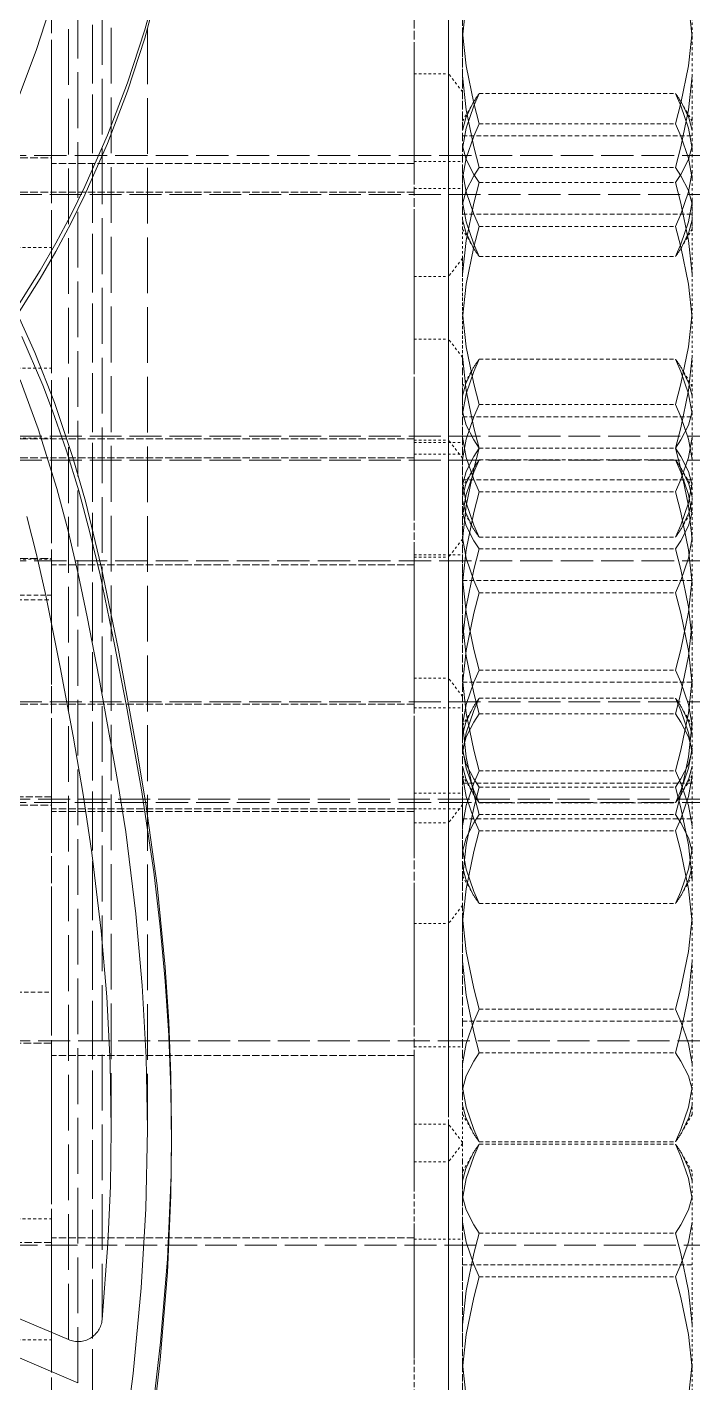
# Model space of a CAD drawing. Header units: millimetres. Extents: x 2647 to 34760, y 2046 to 24755.
# Drawn here: x 14331.7 to 14359.2, y 11528.2 to 11584.2 of the extents above; entities that cross this region are included whole.
import ezdxf

# ---------------------------------------------------------------- set-up
doc = ezdxf.new("R2010")
doc.units = ezdxf.units.MM
doc.linetypes.add('DASHED', pattern=[15, 12, -3])

# ---------------------------------------------------------------- blocks, each defined once
blk = doc.blocks.new('A$C637D7238')
at = {"color": 7, "linetype": 'DASHED', "lineweight": 13, "ltscale": 0.464721}
for p, q in [((198.301, 1132.197), (198.301, 1411.03)), ((213.301, 1132.197), (213.301, 1411.03))]:
    blk.add_line(p, q, dxfattribs=at)
at = {"color": 7, "linetype": 'DASHED', "lineweight": 13, "ltscale": 0.19221}
for p, q in [((200.769, 1176.542), (200.769, 1291.867)), ((202.269, 1176.521), (202.269, 1291.847))]:
    blk.add_line(p, q, dxfattribs=at)
at = {"color": 7, "linetype": 'DASHED', "lineweight": 13, "ltscale": 0.192253}
blk.add_line((200.394, 1168.654), (200.394, 1284.006), dxfattribs=at)
at = {"color": 7, "linetype": 'DASHED', "lineweight": 13, "ltscale": 0.192257}
blk.add_line((199.004, 1167.83), (199.004, 1283.184), dxfattribs=at)
at = {"color": 7, "linetype": 'DASHED', "lineweight": 13, "ltscale": 0.192265}
blk.add_line((199.392, 1166.038), (199.392, 1281.397), dxfattribs=at)
at = {"color": 7, "linetype": 'DASHED', "lineweight": 13, "ltscale": 0.192268}
blk.add_line((199.998, 1165.122), (199.998, 1280.483), dxfattribs=at)
at = {"color": 7, "linetype": 'DASHED', "lineweight": 13, "ltscale": 0.192269}
blk.add_line((199.99, 1164.997), (199.99, 1280.358), dxfattribs=at)
at = {"color": 7, "linetype": 'DASHED', "lineweight": 13, "ltscale": 0.093789}
blk.add_line((198.301, 1238.476), (198.301, 1182.203), dxfattribs=at)
at = {"color": 7, "linetype": 'DASHED', "lineweight": 13, "ltscale": 0.030065}
for p, q in [((213.301, 1213.774), (213.301, 1231.813)), ((214.725, 1213.774), (214.725, 1231.813)), ((214.725, 1211.813), (214.725, 1229.852)), ((214.725, 1191.173), (214.725, 1209.212)), ((214.725, 1189.212), (214.725, 1207.251)), ((213.301, 1177.148), (213.301, 1195.187)), ((214.725, 1177.148), (214.725, 1195.187)), ((214.725, 1175.187), (214.725, 1193.226))]:
    blk.add_line(p, q, dxfattribs=at)
at = {"color": 7, "linetype": 'DASHED', "lineweight": 13, "ltscale": 0.02781}
for p, q in [((215.301, 1214.377), (215.301, 1231.063)), ((215.301, 1177.751), (215.301, 1194.437))]:
    blk.add_line(p, q, dxfattribs=at)
at = {"color": 7, "linetype": 'DASHED', "lineweight": 13, "ltscale": 0.002659}
for p, q in [((215.301, 1223.516), (215.301, 1221.92)), ((224.801, 1223.516), (224.801, 1221.92))]:
    blk.add_line(p, q, dxfattribs=at)
at = {"color": 7, "linetype": 'DASHED', "lineweight": 13, "ltscale": 0.010101}
for p, q in [((215.301, 1215.86), (215.301, 1221.92)), ((224.801, 1215.86), (224.801, 1221.92)), ((224.801, 1193.259), (224.801, 1199.319)), ((215.301, 1179.233), (215.301, 1185.294)), ((224.801, 1179.233), (224.801, 1185.294))]:
    blk.add_line(p, q, dxfattribs=at)
at = {"color": 7, "linetype": 'DASHED', "lineweight": 13, "ltscale": 0.002374}
for p, q in [((213.301, 1220.197), (214.725, 1220.197)), ((213.301, 1211.813), (214.725, 1211.813)), ((213.301, 1209.212), (214.725, 1209.212)), ((213.301, 1205.042), (214.725, 1205.042)), ((213.301, 1200.197), (214.725, 1200.197)), ((213.301, 1195.187), (214.725, 1195.187)), ((213.301, 1189.212), (214.725, 1189.212)), ((213.301, 1185.042), (214.725, 1185.042)), ((213.301, 1176.739), (214.725, 1176.739)), ((213.301, 1175.187), (214.725, 1175.187))]:
    blk.add_line(p, q, dxfattribs=at)
at = {"color": 7, "linetype": 'DASHED', "lineweight": 13, "ltscale": 0.03195}
for p, q in [((214.725, 1201.027), (214.725, 1220.197)), ((214.725, 1185.872), (214.725, 1205.042)), ((214.725, 1185.042), (214.725, 1204.213)), ((214.725, 1157.569), (214.725, 1176.739)), ((214.725, 1156.739), (214.725, 1175.909))]:
    blk.add_line(p, q, dxfattribs=at)
at = {"color": 7, "linetype": 'DASHED', "lineweight": 13, "ltscale": 0.001576}
for p, q in [((215.301, 1219.447), (214.725, 1220.197)), ((215.301, 1208.462), (214.725, 1209.212)), ((215.301, 1204.292), (214.725, 1205.042)), ((215.301, 1200.947), (214.725, 1200.197)), ((215.301, 1194.437), (214.725, 1195.187)), ((215.301, 1185.792), (214.725, 1185.042)), ((215.301, 1175.989), (214.725, 1176.739)), ((215.301, 1175.937), (214.725, 1175.187))]:
    blk.add_line(p, q, dxfattribs=at)
at = {"color": 7, "linetype": 'DASHED', "lineweight": 13, "ltscale": 0.031951}
blk.add_line((214.725, 1200.197), (214.725, 1219.368), dxfattribs=at)
at = {"color": 7, "linetype": 'DASHED', "lineweight": 13, "ltscale": 0.013529}
for p, q in [((215.992, 1219.376), (224.109, 1219.376)), ((215.992, 1218.129), (224.109, 1218.129)), ((215.992, 1216.319), (224.109, 1216.319)), ((215.992, 1215.692), (224.109, 1215.692)), ((215.992, 1213.881), (224.109, 1213.881)), ((215.992, 1212.635), (224.109, 1212.635)), ((215.992, 1208.391), (224.109, 1208.391)), ((215.992, 1206.513), (224.109, 1206.513)), ((215.992, 1204.706), (224.109, 1204.706)), ((215.992, 1204.703), (224.109, 1204.703)), ((215.992, 1204.221), (224.109, 1204.221)), ((215.992, 1202.896), (224.109, 1202.896)), ((215.992, 1201.019), (224.109, 1201.019)), ((215.992, 1200.536), (224.109, 1200.536)), ((215.992, 1198.726), (224.109, 1198.726)), ((215.992, 1195.528), (224.109, 1195.528)), ((215.992, 1194.365), (224.109, 1194.365)), ((215.992, 1193.718), (224.109, 1193.718)), ((215.992, 1191.358), (224.109, 1191.358)), ((215.992, 1190.681), (224.109, 1190.681)), ((215.992, 1190.034), (224.109, 1190.034)), ((215.992, 1189.548), (224.109, 1189.548)), ((215.992, 1188.871), (224.109, 1188.871)), ((215.992, 1185.864), (224.109, 1185.864)), ((215.992, 1181.502), (224.109, 1181.502)), ((215.992, 1179.692), (224.109, 1179.692)), ((215.992, 1176.008), (224.109, 1176.008)), ((215.992, 1175.917), (224.109, 1175.917)), ((215.992, 1172.233), (224.109, 1172.233)), ((215.992, 1170.423), (224.109, 1170.423))]:
    blk.add_line(p, q, dxfattribs=at)
at = {"color": 7, "linetype": 'DASHED', "lineweight": 13, "ltscale": 0.001316}
for p, q in [((215.301, 1218.238), (215.696, 1218.921)), ((224.801, 1218.238), (224.406, 1218.921)), ((215.301, 1213.773), (215.696, 1213.089)), ((224.801, 1213.773), (224.406, 1213.089)), ((215.301, 1207.252), (215.696, 1207.936)), ((224.801, 1207.252), (224.406, 1207.936)), ((215.301, 1203.083), (215.696, 1203.766)), ((224.801, 1203.083), (224.406, 1203.766)), ((215.301, 1202.157), (215.696, 1201.473)), ((224.801, 1202.157), (224.406, 1201.473)), ((215.301, 1193.227), (215.696, 1193.911)), ((224.801, 1193.227), (224.406, 1193.911)), ((215.301, 1191.172), (215.696, 1190.488)), ((224.801, 1191.172), (224.406, 1190.488)), ((215.301, 1187.002), (215.696, 1186.318)), ((224.801, 1187.002), (224.406, 1186.318)), ((215.301, 1177.146), (215.696, 1176.462)), ((224.801, 1177.146), (224.406, 1176.462)), ((215.301, 1174.779), (215.696, 1175.463)), ((224.801, 1174.779), (224.406, 1175.463))]:
    blk.add_line(p, q, dxfattribs=at)
at = {"color": 7, "linetype": 'DASHED', "lineweight": 13, "ltscale": 0.015833}
for p, q in [((215.301, 1217.625), (224.801, 1217.625)), ((215.301, 1214.385), (224.801, 1214.385)), ((215.301, 1206.009), (224.801, 1206.009)), ((215.301, 1203.4), (224.801, 1203.4)), ((215.301, 1199.23), (224.801, 1199.23)), ((215.301, 1195.024), (224.801, 1195.024)), ((215.301, 1190.854), (224.801, 1190.854)), ((215.301, 1189.375), (224.801, 1189.375)), ((215.301, 1180.999), (224.801, 1180.999)), ((215.301, 1170.927), (224.801, 1170.927))]:
    blk.add_line(p, q, dxfattribs=at)
at = {"color": 7, "linetype": 'DASHED', "lineweight": 13, "ltscale": 0.111667}
for p, q in [((240.801, 1216.813), (173.801, 1216.813)), ((240.801, 1200.042), (173.801, 1200.042)), ((240.801, 1190.042), (173.801, 1190.042))]:
    blk.add_line(p, q, dxfattribs=at)
at = {"color": 7, "linetype": 'DASHED', "lineweight": 13, "ltscale": 0.026667}
for p, q in [((182.301, 1216.713), (198.301, 1216.713)), ((182.301, 1215.297), (198.301, 1215.297)), ((182.301, 1205.097), (198.301, 1205.097)), ((182.301, 1204.312), (198.301, 1204.312)), ((182.301, 1200.142), (198.301, 1200.142)), ((182.301, 1194.112), (198.301, 1194.112)), ((182.301, 1189.942), (198.301, 1189.942)), ((198.301, 1180.087), (182.301, 1180.087))]:
    blk.add_line(p, q, dxfattribs=at)
at = {"color": 7, "linetype": 'DASHED', "lineweight": 13, "ltscale": 0.003333}
for p, q in [((213.301, 1216.563), (215.301, 1216.563)), ((213.301, 1215.447), (215.301, 1215.447)), ((213.301, 1204.948), (215.301, 1204.948)), ((213.301, 1204.462), (215.301, 1204.462)), ((213.301, 1200.292), (215.301, 1200.292)), ((213.301, 1193.962), (215.301, 1193.962)), ((213.301, 1190.437), (215.301, 1190.437)), ((213.301, 1189.792), (215.301, 1189.792)), ((213.301, 1179.937), (215.301, 1179.937)), ((213.301, 1171.989), (215.301, 1171.989))]:
    blk.add_line(p, q, dxfattribs=at)
at = {"color": 7, "linetype": 'DASHED', "lineweight": 13, "ltscale": 0.025}
for p, q in [((213.301, 1216.477), (198.301, 1216.477)), ((213.301, 1215.297), (198.301, 1215.297)), ((213.301, 1205.097), (198.301, 1205.097)), ((213.301, 1204.312), (198.301, 1204.312)), ((213.301, 1199.874), (198.301, 1199.874)), ((213.301, 1194.112), (198.301, 1194.112)), ((213.301, 1189.784), (198.301, 1189.784)), ((213.301, 1189.674), (198.301, 1189.674)), ((213.301, 1179.584), (198.301, 1179.584)), ((213.301, 1172.037), (198.301, 1172.037))]:
    blk.add_line(p, q, dxfattribs=at)
at = {"color": 7, "linetype": 'DASHED', "lineweight": 13, "ltscale": 0.001592}
for p, q in [((215.301, 1215.86), (215.301, 1214.904)), ((224.801, 1215.86), (224.801, 1214.904)), ((215.301, 1179.233), (215.301, 1178.278)), ((224.801, 1179.233), (224.801, 1178.278))]:
    blk.add_line(p, q, dxfattribs=at)
at = {"color": 7, "linetype": 'DASHED', "lineweight": 13, "ltscale": 0.11}
for p, q in [((240.801, 1215.197), (174.801, 1215.197)), ((240.801, 1205.197), (174.801, 1205.197)), ((240.801, 1204.212), (174.801, 1204.212)), ((240.801, 1194.212), (174.801, 1194.212)), ((243.922, 1171.739), (177.923, 1171.739))]:
    blk.add_line(p, q, dxfattribs=at)
at = {"color": 7, "linetype": 'DASHED', "lineweight": 13, "ltscale": 0.001886}
for p, q in [((215.301, 1213.773), (215.301, 1214.904)), ((224.801, 1213.773), (224.801, 1214.904)), ((215.301, 1177.146), (215.301, 1178.278)), ((224.801, 1177.146), (224.801, 1178.278))]:
    blk.add_line(p, q, dxfattribs=at)
at = {"color": 7, "linetype": 'DASHED', "lineweight": 13, "ltscale": 0.005132}
blk.add_line((224.801, 1211.9), (224.801, 1214.979), dxfattribs=at)
at = {"color": 7, "linetype": 'DASHED', "lineweight": 13, "ltscale": 0.003023}
for p, q in [((215.301, 1212.563), (215.301, 1214.377)), ((215.301, 1175.937), (215.301, 1177.751))]:
    blk.add_line(p, q, dxfattribs=at)
at = {"color": 7, "linetype": 'DASHED', "lineweight": 13, "ltscale": 0.003268}
for p, q in [((213.301, 1211.813), (213.301, 1213.774)), ((213.301, 1175.187), (213.301, 1177.148))]:
    blk.add_line(p, q, dxfattribs=at)
at = {"color": 7, "linetype": 'DASHED', "lineweight": 13, "ltscale": 0.010105}
for p, q in [((192.238, 1213.013), (198.301, 1213.013)), ((192.238, 1208.013), (198.301, 1208.013)), ((192.238, 1172.818), (198.301, 1172.818)), ((192.238, 1167.818), (198.301, 1167.818))]:
    blk.add_line(p, q, dxfattribs=at)
at = {"color": 7, "linetype": 'DASHED', "lineweight": 13, "ltscale": 0.001575}
for p, q in [((215.301, 1212.563), (214.725, 1211.813)), ((215.301, 1189.962), (214.725, 1189.212))]:
    blk.add_line(p, q, dxfattribs=at)
at = {"color": 7, "linetype": 'DASHED', "lineweight": 13, "ltscale": 0.001105}
blk.add_line((215.301, 1211.9), (215.301, 1212.563), dxfattribs=at)
at = {"color": 7, "linetype": 'DASHED', "lineweight": 13, "ltscale": 0.007215}
blk.add_line((215.301, 1208.234), (215.301, 1212.563), dxfattribs=at)
at = {"color": 7, "linetype": 'DASHED', "lineweight": 13, "ltscale": 0.00623}
blk.add_line((213.301, 1208.075), (213.301, 1211.813), dxfattribs=at)
at = {"color": 7, "linetype": 'DASHED', "lineweight": 13, "ltscale": 0.00266}
for p, q in [((215.301, 1211.9), (215.301, 1210.304)), ((224.801, 1211.9), (224.801, 1210.304)), ((215.301, 1200.915), (215.301, 1199.319)), ((224.801, 1200.915), (224.801, 1199.319)), ((215.301, 1186.89), (215.301, 1185.294)), ((224.801, 1186.89), (224.801, 1185.294)), ((215.301, 1168.442), (215.301, 1166.846)), ((224.801, 1168.442), (224.801, 1166.846))]:
    blk.add_line(p, q, dxfattribs=at)
at = {"color": 7, "linetype": 'DASHED', "lineweight": 13, "ltscale": 0.00307}
blk.add_line((215.301, 1208.462), (215.301, 1210.304), dxfattribs=at)
at = {"color": 7, "linetype": 'DASHED', "lineweight": 13, "ltscale": 0.005087}
blk.add_line((224.801, 1207.252), (224.801, 1210.304), dxfattribs=at)
at = {"color": 7, "linetype": 'DASHED', "lineweight": 13, "ltscale": 0.025252}
blk.add_line((213.301, 1194.061), (213.301, 1209.212), dxfattribs=at)
at = {"color": 7, "linetype": 'DASHED', "lineweight": 13, "ltscale": 0.025783}
blk.add_line((215.301, 1192.992), (215.301, 1208.462), dxfattribs=at)
at = {"color": 7, "linetype": 'DASHED', "lineweight": 13, "ltscale": 0.000639343}
for p, q in [((215.301, 1206.869), (215.301, 1207.252)), ((224.801, 1206.869), (224.801, 1207.252)), ((215.301, 1174.395), (215.301, 1174.779)), ((224.801, 1174.395), (224.801, 1174.779))]:
    blk.add_line(p, q, dxfattribs=at)
at = {"color": 7, "linetype": 'DASHED', "lineweight": 13, "ltscale": 0.001068}
for p, q in [((215.301, 1206.869), (215.301, 1206.228)), ((224.801, 1206.869), (224.801, 1206.228)), ((215.301, 1174.395), (215.301, 1173.755)), ((224.801, 1174.395), (224.801, 1173.755))]:
    blk.add_line(p, q, dxfattribs=at)
at = {"color": 7, "linetype": 'DASHED', "lineweight": 13, "ltscale": 0.008855}
for p, q in [((215.301, 1200.915), (215.301, 1206.228)), ((224.801, 1200.915), (224.801, 1206.228)), ((215.301, 1186.89), (215.301, 1192.203)), ((224.801, 1186.89), (224.801, 1192.203)), ((215.301, 1168.442), (215.301, 1173.755)), ((224.801, 1168.442), (224.801, 1173.755))]:
    blk.add_line(p, q, dxfattribs=at)
at = {"color": 7, "linetype": 'DASHED', "lineweight": 13, "ltscale": 0.010047}
for p, q in [((192.272, 1205.12), (198.301, 1205.12)), ((192.272, 1200.12), (198.301, 1200.12))]:
    blk.add_line(p, q, dxfattribs=at)
at = {"color": 7, "linetype": 'DASHED', "lineweight": 13, "ltscale": 0.008138}
blk.add_line((215.301, 1194.437), (215.301, 1199.319), dxfattribs=at)
at = {"color": 7, "linetype": 'DASHED', "lineweight": 13, "ltscale": 0.014882}
for p, q in [((198.301, 1198.627), (189.372, 1198.627)), ((189.372, 1198.43), (198.301, 1198.43)), ((189.372, 1182.203), (198.301, 1182.203))]:
    blk.add_line(p, q, dxfattribs=at)
at = {"color": 7, "linetype": 'DASHED', "lineweight": 13, "ltscale": 0.000639725}
for p, q in [((215.301, 1192.843), (215.301, 1193.227)), ((224.801, 1192.843), (224.801, 1193.227))]:
    blk.add_line(p, q, dxfattribs=at)
at = {"color": 7, "linetype": 'DASHED', "lineweight": 13, "ltscale": 5.26428e-05}
blk.add_line((224.801, 1193.259), (224.801, 1193.227), dxfattribs=at)
at = {"color": 7, "linetype": 'DASHED', "lineweight": 13, "ltscale": 0.001067}
for p, q in [((215.301, 1192.843), (215.301, 1192.203)), ((224.801, 1192.843), (224.801, 1192.203))]:
    blk.add_line(p, q, dxfattribs=at)
at = {"color": 7, "linetype": 'DASHED', "lineweight": 13, "ltscale": 0.11017}
for p, q in [((177.923, 1190.187), (244.025, 1190.187)), ((177.923, 1180.187), (244.025, 1180.187))]:
    blk.add_line(p, q, dxfattribs=at)
at = {"color": 7, "linetype": 'DASHED', "lineweight": 13, "ltscale": 0.023993}
blk.add_line((198.301, 1190.287), (183.905, 1190.287), dxfattribs=at)
at = {"color": 7, "linetype": 'DASHED', "lineweight": 13, "ltscale": 0.066415}
blk.add_line((198.301, 1182.203), (198.301, 1142.354), dxfattribs=at)
at = {"color": 7, "linetype": 'DASHED', "lineweight": 13, "ltscale": 0.000943375}
blk.add_line((203.269, 1175.954), (203.269, 1176.52), dxfattribs=at)
at = {"color": 7, "linetype": 'DASHED', "lineweight": 13, "ltscale": 0.001193}
blk.add_line((215.301, 1175.221), (215.301, 1175.937), dxfattribs=at)
at = {"color": 7, "linetype": 'DASHED', "lineweight": 13, "ltscale": 0.017619}
blk.add_line((213.301, 1164.616), (213.301, 1175.188), dxfattribs=at)
at = {"color": 7, "linetype": 'DASHED', "lineweight": 13, "ltscale": 0.020286}
blk.add_line((215.301, 1163.05), (215.301, 1175.221), dxfattribs=at)
at = {"color": 7, "linetype": 'DASHED', "lineweight": 13, "ltscale": 0.025658}
blk.add_line((198.301, 1171.839), (182.906, 1171.839), dxfattribs=at)
at = {"color": 7, "linetype": 'DASHED', "lineweight": 13, "ltscale": 0.003579}
blk.add_line((215.301, 1164.698), (215.301, 1166.846), dxfattribs=at)
at = {"color": 7, "linetype": 'DASHED', "lineweight": 13, "ltscale": 0.005595}
blk.add_line((224.801, 1163.489), (224.801, 1166.846), dxfattribs=at)
at = {"color": 7, "linetype": 'DASHED', "lineweight": 13}
for points in [[(198.388, 1223.368), (197.687, 1221.197), (196.877, 1219.063), (195.956, 1216.992), (194.928, 1215.007), (194.005, 1213.45), (193.349, 1212.423), (191.933, 1210.318), (190.685, 1208.53), (190.02, 1207.646), (189.501, 1207.007), (188.964, 1206.397), (188.121, 1205.559), (187.231, 1204.841), (186.767, 1204.538), (186.29, 1204.277), (185.632, 1204.001), (184.95, 1203.817), (184.24, 1203.734)], [(202.881, 1224.67), (202.155, 1222.012), (201.439, 1219.816), (200.617, 1217.652), (199.685, 1215.531), (199.101, 1214.341), (198.486, 1213.187), (197.837, 1212.062), (196.591, 1210.088), (195.446, 1208.384), (194.239, 1206.637), (193.12, 1205.134), (192.513, 1204.39), (191.534, 1203.313), (190.735, 1202.55), (189.873, 1201.84), (188.98, 1201.225), (188.018, 1200.692), (186.992, 1200.263), (185.909, 1199.956), (185.163, 1199.827), (184.406, 1199.763)], [(202.881, 1224.33), (202.155, 1221.673), (201.439, 1219.476), (200.617, 1217.313), (199.685, 1215.192), (199.101, 1214.001), (198.486, 1212.848), (197.837, 1211.723), (196.591, 1209.749), (195.446, 1208.045), (194.239, 1206.297), (193.12, 1204.795), (192.513, 1204.051), (191.534, 1202.973), (190.735, 1202.21), (189.873, 1201.5), (188.98, 1200.885), (188.018, 1200.353), (186.992, 1199.924), (185.909, 1199.616), (185.163, 1199.488), (184.406, 1199.423)], [(215.301, 1221.706), (215.451, 1223.109), (215.763, 1224.649), (215.992, 1225.497)], [(224.801, 1221.706), (224.65, 1223.109), (224.338, 1224.649), (224.109, 1225.497)], [(203.269, 1176.52), (203.239, 1178.751), (203.151, 1180.981), (203.003, 1183.233), (202.669, 1186.615), (202.204, 1189.994), (201.821, 1192.3), (201.067, 1196.353), (200.357, 1199.808), (199.702, 1202.509), (199.185, 1204.321), (198.426, 1206.591), (197.616, 1208.659), (196.724, 1210.629), (195.766, 1212.465), (195.022, 1213.74), (194.235, 1214.989), (192.387, 1217.75), (191.256, 1219.355), (190.152, 1220.756), (189.619, 1221.356), (189.058, 1221.928), (188.21, 1222.673)], [(202.269, 1176.521), (202.215, 1179.5), (202.056, 1182.478), (201.794, 1185.447), (201.369, 1188.83), (201.037, 1190.954), (200.273, 1195.185), (199.774, 1197.733), (199.398, 1199.512), (198.984, 1201.283), (198.519, 1203.043), (197.751, 1205.501), (196.999, 1207.528)], [(203.269, 1175.954), (203.239, 1178.183), (203.151, 1180.41), (203.003, 1182.663), (202.796, 1184.91), (202.529, 1187.176), (202.019, 1190.578), (201.403, 1194.028), (200.897, 1196.651), (200.308, 1199.462), (199.89, 1201.218), (199.425, 1202.947), (198.917, 1204.6), (198.343, 1206.251), (197.937, 1207.309), (197.073, 1209.324)], [(197.283, 1201.879), (197.692, 1200.249), (198.06, 1198.607), (198.658, 1195.646), (199.195, 1192.786), (199.611, 1190.382), (199.974, 1187.973), (200.359, 1184.738), (200.585, 1182.011), (200.722, 1179.276), (200.769, 1176.542)], [(215.301, 1221.92), (215.451, 1220.518), (215.763, 1218.978), (215.992, 1218.129)], [(224.801, 1221.92), (224.65, 1220.518), (224.338, 1218.978), (224.109, 1218.129)], [(215.301, 1220.11), (215.451, 1218.708), (215.763, 1217.168), (215.992, 1216.319)], [(224.801, 1220.11), (224.65, 1218.708), (224.338, 1217.168), (224.109, 1216.319)], [(215.301, 1217.106), (215.451, 1217.946), (215.763, 1218.868), (215.992, 1219.376)], [(224.801, 1217.106), (224.65, 1217.946), (224.338, 1218.868), (224.109, 1219.376)], [(215.301, 1217.854), (215.432, 1218.366), (215.696, 1218.921)], [(224.801, 1217.854), (224.669, 1218.366), (224.406, 1218.921)], [(215.301, 1215.86), (215.451, 1216.699), (215.763, 1217.621), (215.992, 1218.129)], [(224.801, 1215.86), (224.65, 1216.699), (224.338, 1217.621), (224.109, 1218.129)], [(215.301, 1217.213), (215.451, 1216.65), (215.763, 1216.032), (215.992, 1215.692)], [(224.801, 1217.213), (224.65, 1216.65), (224.338, 1216.032), (224.109, 1215.692)], [(215.301, 1214.797), (215.451, 1215.36), (215.763, 1215.978), (215.992, 1216.319)], [(215.301, 1216.151), (215.451, 1215.312), (215.763, 1214.39), (215.992, 1213.881)], [(224.801, 1214.797), (224.65, 1215.36), (224.338, 1215.978), (224.109, 1216.319)], [(224.801, 1216.151), (224.65, 1215.312), (224.338, 1214.39), (224.109, 1213.881)], [(215.301, 1211.9), (215.451, 1213.303), (215.763, 1214.843), (215.992, 1215.692)], [(224.801, 1211.9), (224.65, 1213.303), (224.338, 1214.843), (224.109, 1215.692)], [(215.301, 1214.904), (215.451, 1214.065), (215.763, 1213.143), (215.992, 1212.635)], [(224.801, 1214.904), (224.65, 1214.065), (224.338, 1213.143), (224.109, 1212.635)], [(215.301, 1214.157), (215.432, 1213.644), (215.696, 1213.089)], [(215.301, 1210.09), (215.451, 1211.493), (215.763, 1213.033), (215.992, 1213.881)], [(224.801, 1210.09), (224.65, 1211.493), (224.338, 1213.033), (224.109, 1213.881)], [(224.801, 1214.157), (224.669, 1213.644), (224.406, 1213.089)], [(215.301, 1210.304), (215.451, 1208.902), (215.763, 1207.362), (215.992, 1206.513)], [(224.801, 1210.304), (224.65, 1208.902), (224.338, 1207.362), (224.109, 1206.513)], [(215.301, 1208.494), (215.451, 1207.092), (215.763, 1205.552), (215.992, 1204.703)], [(215.301, 1206.121), (215.451, 1206.961), (215.763, 1207.882), (215.992, 1208.391)], [(224.801, 1208.494), (224.65, 1207.092), (224.338, 1205.552), (224.109, 1204.703)], [(224.801, 1206.121), (224.65, 1206.961), (224.338, 1207.882), (224.109, 1208.391)], [(215.301, 1206.869), (215.432, 1207.381), (215.696, 1207.936)], [(224.801, 1206.869), (224.669, 1207.381), (224.406, 1207.936)], [(215.301, 1204.244), (215.451, 1205.083), (215.763, 1206.005), (215.992, 1206.513)], [(224.801, 1204.244), (224.65, 1205.083), (224.338, 1206.005), (224.109, 1206.513)], [(215.301, 1206.228), (215.451, 1205.665), (215.763, 1205.047), (215.992, 1204.706)], [(224.801, 1206.228), (224.65, 1205.665), (224.338, 1205.047), (224.109, 1204.706)], [(215.301, 1205.166), (215.451, 1204.326), (215.763, 1203.404), (215.992, 1202.896)], [(224.801, 1205.166), (224.65, 1204.326), (224.338, 1203.404), (224.109, 1202.896)], [(215.301, 1200.915), (215.451, 1202.318), (215.763, 1203.858), (215.992, 1204.706)], [(215.301, 1203.181), (215.451, 1203.744), (215.763, 1204.362), (215.992, 1204.703)], [(215.301, 1201.951), (215.451, 1202.791), (215.763, 1203.712), (215.992, 1204.221)], [(224.801, 1200.915), (224.65, 1202.318), (224.338, 1203.858), (224.109, 1204.706)], [(224.801, 1203.181), (224.65, 1203.744), (224.338, 1204.362), (224.109, 1204.703)], [(224.801, 1201.951), (224.65, 1202.791), (224.338, 1203.712), (224.109, 1204.221)], [(215.301, 1202.699), (215.432, 1203.211), (215.696, 1203.766)], [(224.801, 1202.699), (224.669, 1203.211), (224.406, 1203.766)], [(215.301, 1203.289), (215.451, 1202.449), (215.763, 1201.527), (215.992, 1201.019)], [(224.801, 1203.289), (224.65, 1202.449), (224.338, 1201.527), (224.109, 1201.019)], [(215.301, 1199.105), (215.451, 1200.507), (215.763, 1202.048), (215.992, 1202.896)], [(215.301, 1202.541), (215.432, 1202.029), (215.696, 1201.473)], [(224.801, 1199.105), (224.65, 1200.507), (224.338, 1202.048), (224.109, 1202.896)], [(224.801, 1202.541), (224.669, 1202.029), (224.406, 1201.473)], [(215.301, 1202.058), (215.451, 1201.495), (215.763, 1200.877), (215.992, 1200.536)], [(224.801, 1202.058), (224.65, 1201.495), (224.338, 1200.877), (224.109, 1200.536)], [(215.301, 1200.996), (215.451, 1200.156), (215.763, 1199.234), (215.992, 1198.726)], [(224.801, 1200.996), (224.65, 1200.156), (224.338, 1199.234), (224.109, 1198.726)], [(215.301, 1196.745), (215.451, 1198.148), (215.763, 1199.688), (215.992, 1200.536)], [(224.801, 1196.745), (224.65, 1198.148), (224.338, 1199.688), (224.109, 1200.536)], [(215.301, 1199.319), (215.451, 1197.917), (215.763, 1196.377), (215.992, 1195.528)], [(224.801, 1199.319), (224.65, 1197.917), (224.338, 1196.377), (224.109, 1195.528)], [(215.301, 1194.935), (215.451, 1196.338), (215.763, 1197.878), (215.992, 1198.726)], [(224.801, 1194.935), (224.65, 1196.338), (224.338, 1197.878), (224.109, 1198.726)], [(215.301, 1197.509), (215.451, 1196.107), (215.763, 1194.567), (215.992, 1193.718)], [(224.801, 1197.509), (224.65, 1196.107), (224.338, 1194.567), (224.109, 1193.718)], [(215.301, 1193.259), (215.451, 1194.098), (215.763, 1195.02), (215.992, 1195.528)], [(224.801, 1193.259), (224.65, 1194.098), (224.338, 1195.02), (224.109, 1195.528)], [(215.301, 1195.15), (215.451, 1193.747), (215.763, 1192.207), (215.992, 1191.358)], [(224.801, 1195.15), (224.65, 1193.747), (224.338, 1192.207), (224.109, 1191.358)], [(215.301, 1192.096), (215.451, 1192.935), (215.763, 1193.857), (215.992, 1194.365)], [(224.801, 1192.096), (224.65, 1192.935), (224.338, 1193.857), (224.109, 1194.365)], [(215.301, 1192.843), (215.432, 1193.356), (215.696, 1193.911)], [(215.301, 1192.196), (215.451, 1192.759), (215.763, 1193.377), (215.992, 1193.718)], [(224.801, 1192.196), (224.65, 1192.759), (224.338, 1193.377), (224.109, 1193.718)], [(224.801, 1192.843), (224.669, 1193.356), (224.406, 1193.911)], [(215.301, 1193.34), (215.451, 1191.937), (215.763, 1190.397), (215.992, 1189.548)], [(224.801, 1193.34), (224.65, 1191.937), (224.338, 1190.397), (224.109, 1189.548)], [(215.301, 1192.303), (215.451, 1191.464), (215.763, 1190.542), (215.992, 1190.034)], [(215.301, 1192.203), (215.451, 1191.64), (215.763, 1191.021), (215.992, 1190.681)], [(224.801, 1192.303), (224.65, 1191.464), (224.338, 1190.542), (224.109, 1190.034)], [(224.801, 1192.203), (224.65, 1191.64), (224.338, 1191.021), (224.109, 1190.681)], [(215.301, 1191.556), (215.432, 1191.043), (215.696, 1190.488)], [(215.301, 1189.089), (215.451, 1189.928), (215.763, 1190.85), (215.992, 1191.358)], [(224.801, 1189.089), (224.65, 1189.928), (224.338, 1190.85), (224.109, 1191.358)], [(224.801, 1191.556), (224.669, 1191.043), (224.406, 1190.488)], [(215.301, 1191.14), (215.451, 1190.301), (215.763, 1189.379), (215.992, 1188.871)], [(224.801, 1191.14), (224.65, 1190.301), (224.338, 1189.379), (224.109, 1188.871)], [(215.301, 1186.89), (215.451, 1188.292), (215.763, 1189.832), (215.992, 1190.681)], [(224.801, 1186.89), (224.65, 1188.292), (224.338, 1189.832), (224.109, 1190.681)], [(215.301, 1188.026), (215.451, 1188.589), (215.763, 1189.208), (215.992, 1189.548)], [(224.801, 1188.026), (224.65, 1188.589), (224.338, 1189.208), (224.109, 1189.548)], [(215.301, 1185.079), (215.451, 1186.482), (215.763, 1188.022), (215.992, 1188.871)], [(224.801, 1185.079), (224.65, 1186.482), (224.338, 1188.022), (224.109, 1188.871)], [(215.301, 1188.133), (215.451, 1187.294), (215.763, 1186.372), (215.992, 1185.864)], [(224.801, 1188.133), (224.65, 1187.294), (224.338, 1186.372), (224.109, 1185.864)], [(215.301, 1187.386), (215.432, 1186.873), (215.696, 1186.318)], [(224.801, 1187.386), (224.669, 1186.873), (224.406, 1186.318)], [(215.301, 1185.294), (215.451, 1183.891), (215.763, 1182.351), (215.992, 1181.502)], [(224.801, 1185.294), (224.65, 1183.891), (224.338, 1182.351), (224.109, 1181.502)], [(215.301, 1183.484), (215.451, 1182.081), (215.763, 1180.541), (215.992, 1179.692)], [(224.801, 1183.484), (224.65, 1182.081), (224.338, 1180.541), (224.109, 1179.692)], [(215.301, 1179.233), (215.451, 1180.073), (215.763, 1180.995), (215.992, 1181.502)], [(224.801, 1179.233), (224.65, 1180.073), (224.338, 1180.995), (224.109, 1181.502)], [(215.301, 1178.171), (215.451, 1178.734), (215.763, 1179.352), (215.992, 1179.692)], [(224.801, 1178.171), (224.65, 1178.734), (224.338, 1179.352), (224.109, 1179.692)], [(215.301, 1178.278), (215.451, 1177.438), (215.763, 1176.516), (215.992, 1176.008)], [(224.801, 1178.278), (224.65, 1177.438), (224.338, 1176.516), (224.109, 1176.008)], [(215.301, 1177.53), (215.432, 1177.018), (215.696, 1176.462)], [(224.801, 1177.53), (224.669, 1177.018), (224.406, 1176.462)], [(201.173, 1162.584), (201.673, 1166.431), (202.01, 1169.965), (202.204, 1173.242), (202.269, 1176.521)], [(202.377, 1163.971), (202.815, 1167.717), (203.097, 1171.162), (203.248, 1174.641), (203.269, 1176.52)], [(200.769, 1176.542), (200.735, 1174.173), (200.632, 1171.809), (200.394, 1168.654)], [(202.378, 1163.41), (202.8, 1166.994), (203.097, 1170.599), (203.241, 1173.801), (203.269, 1175.954)], [(215.301, 1173.648), (215.451, 1174.487), (215.763, 1175.409), (215.992, 1175.917)], [(224.801, 1173.648), (224.65, 1174.487), (224.338, 1175.409), (224.109, 1175.917)], [(215.301, 1174.395), (215.432, 1174.908), (215.696, 1175.463)], [(224.801, 1174.395), (224.669, 1174.908), (224.406, 1175.463)], [(215.301, 1173.755), (215.451, 1173.192), (215.763, 1172.574), (215.992, 1172.233)], [(224.801, 1173.755), (224.65, 1173.192), (224.338, 1172.574), (224.109, 1172.233)], [(215.301, 1172.693), (215.451, 1171.853), (215.763, 1170.931), (215.992, 1170.423)], [(224.801, 1172.693), (224.65, 1171.853), (224.338, 1170.931), (224.109, 1170.423)], [(215.301, 1168.442), (215.451, 1169.844), (215.763, 1171.384), (215.992, 1172.233)], [(224.801, 1168.442), (224.65, 1169.844), (224.338, 1171.384), (224.109, 1172.233)], [(215.301, 1166.632), (215.451, 1168.034), (215.763, 1169.574), (215.992, 1170.423)], [(224.801, 1166.632), (224.65, 1168.034), (224.338, 1169.574), (224.109, 1170.423)], [(215.301, 1166.846), (215.451, 1165.444), (215.763, 1163.903), (215.992, 1163.055)], [(224.801, 1166.846), (224.65, 1165.444), (224.338, 1163.903), (224.109, 1163.055)]]:
    blk.add_lwpolyline(points, dxfattribs=at)
for centre, radius, start, end in [((220.263, 1216.262), 5.285, 143.9045, 149.7877), ((219.839, 1216.262), 5.285, 30.2123, 36.0955), ((220.263, 1215.748), 5.285, 210.2123, 216.0955), ((219.839, 1215.748), 5.285, 323.9045, 329.7877), ((220.263, 1205.277), 5.285, 143.9045, 149.7877), ((219.839, 1205.277), 5.285, 30.2123, 36.0955), ((220.263, 1201.107), 5.285, 143.9045, 149.7877), ((219.839, 1201.107), 5.285, 30.2123, 36.0955), ((220.263, 1204.133), 5.285, 210.2123, 216.0955), ((219.839, 1204.133), 5.285, 323.9045, 329.7877), ((220.263, 1191.251), 5.285, 143.9045, 149.7877), ((219.839, 1191.251), 5.285, 30.2123, 36.0955), ((220.263, 1193.147), 5.285, 210.2123, 216.0955), ((219.839, 1193.147), 5.285, 323.9045, 329.7877), ((220.263, 1188.978), 5.285, 210.2123, 216.0955), ((219.839, 1188.978), 5.285, 323.9045, 329.7877), ((28698.965, 67847.832), 72515.311, 246.82917565, 246.85746629), ((28696.636, 67851.282), 72519.059, 246.83220825, 246.86105897), ((220.263, 1179.122), 5.285, 210.2123, 216.0955), ((219.839, 1179.122), 5.285, 323.9045, 329.7877), ((220.263, 1172.804), 5.285, 143.9045, 149.7877), ((219.839, 1172.804), 5.285, 30.2123, 36.0955), ((199.399, 1168.749), 1, 246.7569, 354.5506)]:
    blk.add_arc(centre, radius, start, end, dxfattribs=at)
blk = doc.blocks.new('1')
at = {"color": 7}
blk.add_blockref('A$C637D7238', (14134.401, 10362.118), dxfattribs=at)

msp = doc.modelspace()

# ---------------------------------------------------------------- block references
msp.add_blockref('1', (0, 0))

doc.saveas('drawing.dxf')
